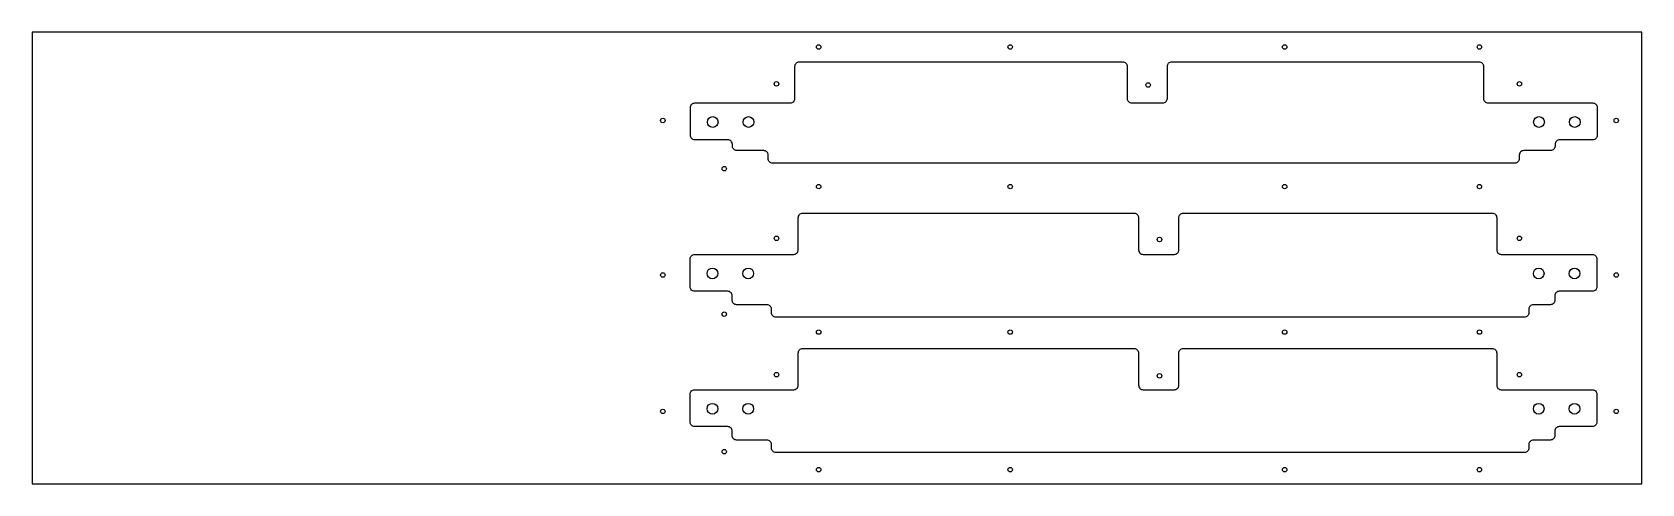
# Model space of a CAD drawing. Extents: x 2294 to 4094, y 2125 to 2630.
import ezdxf

# ---------------------------------------------------------------- set-up
doc = ezdxf.new("R2010")
doc.units = 0
doc.layers.get('0').update_dxf_attribs({"linetype": 'CONTINUOUS'})

msp = doc.modelspace()

# ---------------------------------------------------------------- linework, layer by layer
msp.add_lwpolyline([(2293.6, 2124.9), (4093.6, 2124.9), (4093.6, 2629.9), (2293.6, 2629.9)], close=True)
at = {"color": 7, "linetype": 'CONTINUOUS'}
for points in [[(3146.6, 2591.8, -0.414214), (3151.6, 2596.8), (3513, 2596.8, -0.414214), (3518, 2591.8), (3518, 2555.8, 0.414214), (3523, 2550.8), (3558, 2550.8, 0.414214), (3563, 2555.8), (3563, 2591.8, -0.414214), (3568, 2596.8), (3911.6, 2596.8, -0.414214), (3916.6, 2591.8), (3916.6, 2555.8, 0.414214), (3921.6, 2550.8), (4038.6, 2550.8, -0.414214), (4043.6, 2545.8), (4043.6, 2514.5, -0.414214), (4038.6, 2509.5), (4001.6, 2509.5, 0.414214), (3996.6, 2504.5), (3996.6, 2502.5, -0.414214), (3991.6, 2497.5), (3961.6, 2497.5, 0.414214), (3956.6, 2492.5), (3956.6, 2488.5, -0.414214), (3951.6, 2483.5), (3121.6, 2483.5, -0.414214), (3116.6, 2488.5), (3116.6, 2492.5, 0.414214), (3111.6, 2497.5), (3081.6, 2497.5, -0.414214), (3076.6, 2502.5), (3076.6, 2504.5, 0.414214), (3071.6, 2509.5), (3034.6, 2509.5, -0.414214), (3029.6, 2514.5), (3029.6, 2545.8, -0.414214), (3034.6, 2550.8), (3141.6, 2550.8, 0.414214), (3146.6, 2555.8)], [(3150.3, 2422.5, -0.414214), (3155.3, 2427.5), (3525.9, 2427.5, -0.414214), (3530.9, 2422.5), (3530.9, 2386.5, 0.414214), (3535.9, 2381.5), (3570.9, 2381.5, 0.414214), (3575.9, 2386.5), (3575.9, 2422.5, -0.414214), (3580.9, 2427.5), (3926.3, 2427.5, -0.414214), (3931.3, 2422.5), (3931.3, 2386.5, 0.414214), (3936.3, 2381.5), (4038.3, 2381.5, -0.414214), (4043.3, 2376.5), (4043.3, 2345.2, -0.414214), (4038.3, 2340.2), (4001.3, 2340.2, 0.414214), (3996.3, 2335.2), (3996.3, 2330.2, -0.414214), (3991.3, 2325.2), (3972.3, 2325.2, 0.414214), (3967.3, 2320.2), (3967.3, 2316.2, -0.414214), (3962.3, 2311.2), (3125.3, 2311.2, -0.414214), (3120.3, 2316.2), (3120.3, 2320.2, 0.414214), (3115.3, 2325.2), (3081.3, 2325.2, -0.414214), (3076.3, 2330.2), (3076.3, 2335.2, 0.414214), (3071.3, 2340.2), (3034.3, 2340.2, -0.414214), (3029.3, 2345.2), (3029.3, 2376.5, -0.414214), (3034.3, 2381.5), (3145.3, 2381.5, 0.414214), (3150.3, 2386.5)], [(3150.3, 2271.2, -0.414214), (3155.3, 2276.2), (3525.9, 2276.2, -0.414214), (3530.9, 2271.2), (3530.9, 2235.2, 0.414214), (3535.9, 2230.2), (3570.9, 2230.2, 0.414214), (3575.9, 2235.2), (3575.9, 2271.2, -0.414214), (3580.9, 2276.2), (3926.3, 2276.2, -0.414214), (3931.3, 2271.2), (3931.3, 2235.2, 0.414214), (3936.3, 2230.2), (4038.3, 2230.2, -0.414214), (4043.3, 2225.2), (4043.3, 2193.9, -0.414214), (4038.3, 2188.9), (4001.3, 2188.9, 0.414214), (3996.3, 2183.9), (3996.3, 2178.9, -0.414214), (3991.3, 2173.9), (3972.3, 2173.9, 0.414214), (3967.3, 2168.9), (3967.3, 2164.9, -0.414214), (3962.3, 2159.9), (3125.3, 2159.9, -0.414214), (3120.3, 2164.9), (3120.3, 2168.9, 0.414214), (3115.3, 2173.9), (3081.3, 2173.9, -0.414214), (3076.3, 2178.9), (3076.3, 2183.9, 0.414214), (3071.3, 2188.9), (3034.3, 2188.9, -0.414214), (3029.3, 2193.9), (3029.3, 2225.2, -0.414214), (3034.3, 2230.2), (3145.3, 2230.2, 0.414214), (3150.3, 2235.2)]]:
    msp.add_lwpolyline(points, format="xyb", close=True, dxfattribs=at)
for centre in [(3173.1, 2613.4), (3387.3, 2613.4), (3694.2, 2613.4), (3912, 2613.4), (3125.9, 2572.2), (3956.7, 2572.2), (3541.6, 2570.9), (2998.8, 2531.2), (4065, 2531.2), (3067.5, 2477.4), (3173.1, 2457.3), (3387.3, 2457.3), (3694.2, 2457.3), (3912, 2457.3), (3125.9, 2399.4), (3554.2, 2398.1), (3956.7, 2399.4), (2998.8, 2358.4), (4065, 2358.4), (3067.5, 2314.7), (3173.1, 2294.6), (3387.3, 2294.6), (3694.2, 2294.6), (3912, 2294.6), (3125.9, 2247), (3554.2, 2245.7), (3956.7, 2247), (2998.8, 2205.9), (4065, 2205.9), (3067.5, 2160.9), (3173.1, 2140.8), (3387.3, 2140.8), (3694.2, 2140.8), (3912, 2140.8)]:
    msp.add_circle(centre, 2.5)
for centre in [(3054.6, 2529.5), (3094.6, 2529.5), (3978.6, 2529.5), (4018.6, 2529.5), (3054.3, 2360.2), (3094.3, 2360.2), (3978.3, 2360.2), (4018.3, 2360.2), (3054.3, 2208.9), (3094.3, 2208.9), (3978.3, 2208.9), (4018.3, 2208.9)]:
    msp.add_circle(centre, 6, dxfattribs=at)

doc.saveas('drawing.dxf')
